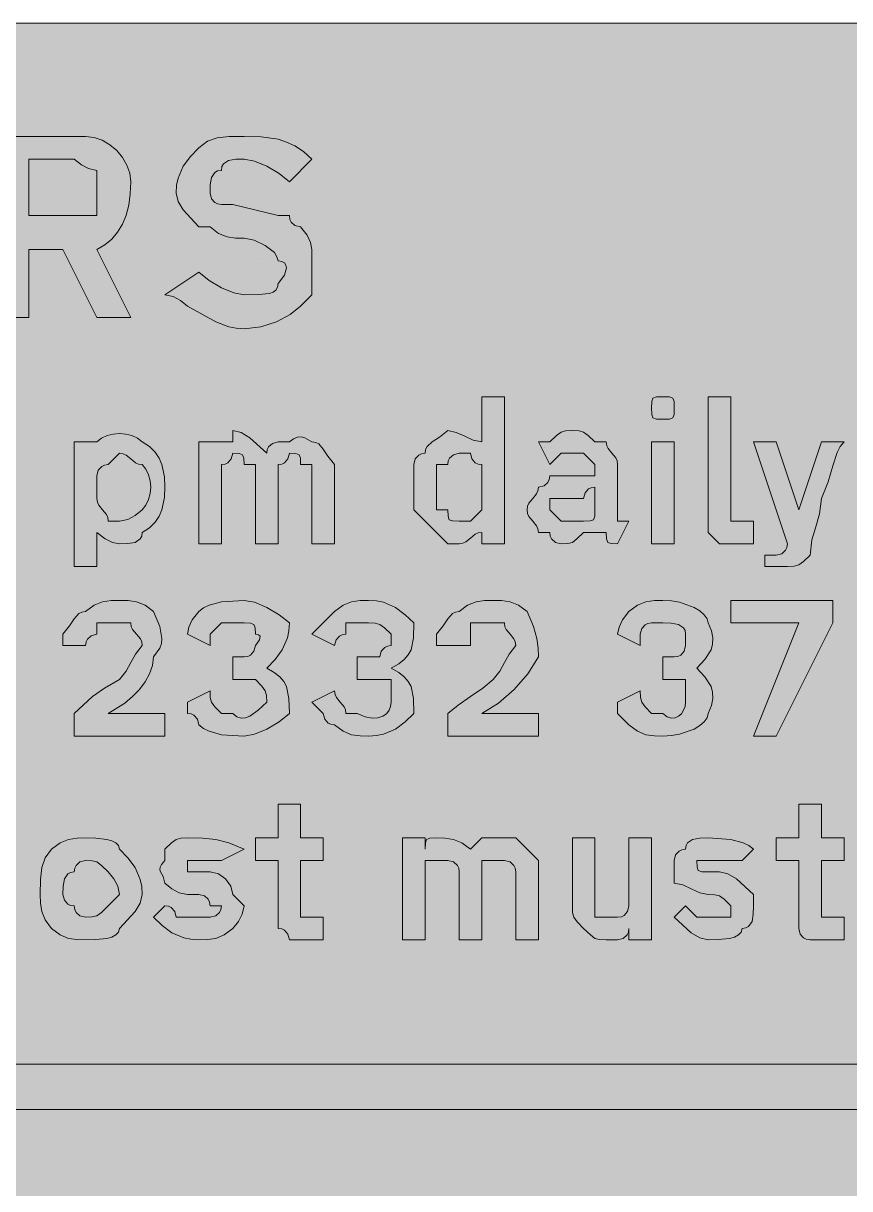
# Model space of a CAD drawing. Header units: metres. Extents: x 10 to 558, y 11 to 258.
# Drawn here: x 366.8 to 454.4, y 134.9 to 258.5 of the extents above; entities that cross this region are included whole.
import ezdxf

# ---------------------------------------------------------------- set-up
doc = ezdxf.new("R2010")
doc.units = ezdxf.units.M
for name, color, linetype, true_color in [('FILL_FIREBRICK_C36B00', 7, 'Continuous', 0xc36b00), ('FILL_WHITE_FFFFFF', 7, 'Continuous', 0xffffff), ('STROKE_WHITE_FFFFFF', 7, 'Continuous', 0xffffff)]:
    doc.layers.add(name, color=color, linetype=linetype, true_color=true_color)

msp = doc.modelspace()

# ---------------------------------------------------------------- hatches: boundary and pattern name
at = {"layer": 'FILL_FIREBRICK_C36B00', "true_color": 0xc36b00}
h = msp.add_hatch(color=7, dxfattribs=at)
h.dxf.hatch_style = 1
h.paths.add_polyline_path([(552.54, 258.46), (553.8, 258.33), (554.83, 257.97), (555.75, 257.28), (557.14, 255.67), (557.56, 254.96), (557.85, 254.28), (558.11, 252.89), (558.15, 251.28), (558.15, 18.48), (558.15, 14.88), (557.75, 14.83), (557.44, 14.67), (556.95, 14.13), (556.46, 13.36), (555.75, 12.48), (554.83, 11.79), (553.8, 11.43), (552.54, 11.3), (550.95, 11.28), (16.95, 11.28), (13.35, 11.28), (12.6, 11.88), (11.83, 12.29), (10.95, 12.48), (10.26, 14.09), (9.9, 15.48), (9.77, 16.87), (9.75, 18.48), (9.75, 251.28), (9.75, 254.88), (10.35, 255.63), (10.76, 256.4), (10.95, 257.28), (11.83, 257.47), (12.6, 257.88), (13.35, 258.48), (16.95, 258.48), (550.95, 258.48), (552.54, 258.46)])
at = {"layer": 'FILL_WHITE_FFFFFF', "true_color": 0xffffff}
h = msp.add_hatch(color=7, dxfattribs=at)
h.dxf.hatch_style = 1
h.paths.add_polyline_path([(373.35, 246.48), (374.25, 246.37), (375.11, 246.07), (375.92, 245.59), (376.65, 244.98), (377.26, 244.25), (377.74, 243.44), (378.04, 242.58), (378.15, 241.68), (378.09, 240.39), (377.92, 239.2), (377.64, 238.14), (377.25, 237.18), (376.74, 236.34), (376.12, 235.6), (375.39, 234.99), (374.55, 234.48), (378.15, 227.28), (374.55, 227.28), (370.95, 234.48), (367.35, 234.48), (367.35, 227.28), (363.75, 227.28), (363.75, 246.48), (373.35, 246.48)])
h.paths.add_polyline_path([(374.55, 238.08), (374.55, 240.48), (374.55, 242.88), (373.67, 243.07), (372.9, 243.48), (372.15, 244.08), (367.35, 244.08), (367.35, 238.08), (372.15, 238.08), (374.55, 238.08)], flags=16)
h = msp.add_hatch(color=7, dxfattribs=at)
h.dxf.hatch_style = 1
h.paths.add_polyline_path([(393.75, 238.08), (394.95, 238.08), (395, 237.68), (395.14, 237.39), (395.55, 237.03), (396.15, 236.88), (396.84, 236), (397.2, 235.23), (397.35, 234.48), (397.35, 233.28), (397.35, 232.08), (397.35, 230.88), (397.35, 229.68), (396.15, 228.48), (395.04, 227.6), (393.6, 226.83), (391.93, 226.29), (390.15, 226.08), (389.3, 226.13), (388.54, 226.29), (387.15, 226.83), (384.15, 228.48), (383.4, 229.08), (382.63, 229.49), (381.75, 229.68), (385.35, 232.08), (386.44, 231.2), (387.75, 230.43), (389.06, 229.89), (390.15, 229.68), (391.72, 229.7), (392.85, 229.83), (393.24, 229.97), (393.53, 230.19), (393.69, 230.48), (393.75, 230.88), (394.42, 231.76), (394.65, 232.53), (394.59, 232.84), (394.42, 233.07), (394.14, 233.23), (393.75, 233.28), (393.64, 233.73), (393.36, 234.16), (392.4, 234.93), (391.22, 235.47), (390.15, 235.68), (389.25, 235.7), (388.35, 235.83), (387.45, 236.19), (386.55, 236.88), (385.35, 236.88), (383.7, 238.68), (383.16, 239.58), (382.95, 240.48), (383, 241.33), (383.16, 242.07), (383.7, 243.33), (384.47, 244.36), (385.35, 245.28), (386.27, 245.97), (387.3, 246.33), (388.56, 246.46), (390.15, 246.48), (391.95, 246.44), (393.75, 246.18), (394.65, 245.89), (395.55, 245.47), (396.45, 244.87), (397.35, 244.08), (394.95, 241.68), (393.86, 242.56), (392.55, 243.33), (391.24, 243.87), (390.15, 244.08), (389.27, 244.06), (388.5, 243.93), (387.96, 243.57), (387.8, 243.28), (387.75, 242.88), (387.35, 242.83), (387.06, 242.67), (386.7, 242.13), (386.57, 241.36), (386.55, 240.48), (386.7, 239.88), (387.06, 239.47), (387.35, 239.33), (387.75, 239.28), (388.95, 239.28), (393.75, 238.08)])
h = msp.add_hatch(color=7, dxfattribs=at)
h.dxf.hatch_style = 1
h.paths.add_polyline_path([(414.64, 204.29), (414.15, 203.88), (413.66, 203.47), (413.35, 203.33), (412.95, 203.28), (411.75, 203.28), (408.15, 206.88), (408.15, 211.68), (408.3, 212.28), (408.66, 212.69), (408.95, 212.83), (409.35, 212.88), (409.4, 213.28), (409.56, 213.59), (410.1, 214.08), (410.87, 214.57), (411.75, 215.28), (412.65, 215.09), (413.55, 214.68), (414.45, 214.27), (415.35, 214.08), (415.35, 218.88), (417.75, 218.88), (417.75, 203.28), (415.35, 203.28), (415.35, 204.48), (414.95, 204.43), (414.64, 204.29)])
h.paths.add_polyline_path([(415.35, 208.08), (415.35, 210.48), (415.35, 211.68), (414.95, 211.73), (414.66, 211.87), (414.3, 212.28), (414.15, 212.88), (412.95, 212.88), (412.35, 212.73), (411.94, 212.37), (411.8, 212.08), (411.75, 211.68), (410.55, 211.68), (410.55, 206.88), (411.75, 206.88), (411.77, 206.19), (411.9, 205.83), (412.26, 205.7), (412.95, 205.68), (414.15, 205.68), (415.35, 206.88), (415.35, 208.08)], flags=16)
h = msp.add_hatch(color=7, dxfattribs=at)
h.dxf.hatch_style = 1
h.paths.add_polyline_path([(435.73, 216.99), (435.6, 216.63), (435.24, 216.5), (434.55, 216.48), (433.86, 216.5), (433.5, 216.63), (433.37, 216.99), (433.35, 217.68), (433.37, 218.37), (433.5, 218.73), (433.86, 218.86), (434.55, 218.88), (435.24, 218.86), (435.6, 218.73), (435.73, 218.37), (435.75, 217.68), (435.73, 216.99)])
h = msp.add_hatch(color=7, dxfattribs=at)
h.dxf.hatch_style = 1
h.paths.add_polyline_path([(439.35, 218.88), (441.75, 218.88), (441.75, 206.88), (441.75, 205.68), (442.95, 205.68), (444.15, 205.68), (444.15, 203.28), (441.75, 203.28), (440.55, 203.28), (439.35, 204.48), (439.35, 205.68), (439.35, 218.88)])
h = msp.add_hatch(color=7, dxfattribs=at)
h.dxf.hatch_style = 1
h.paths.add_polyline_path([(388.95, 214.08), (388.95, 215.28), (389.85, 215.07), (390.75, 214.53), (392.55, 212.88), (392.6, 213.28), (392.74, 213.57), (393.15, 213.93), (393.75, 214.08), (394.95, 214.08), (395.4, 214.42), (395.83, 214.59), (396.24, 214.61), (396.6, 214.53), (397.35, 214.08), (397.75, 214.03), (398.06, 213.87), (398.55, 213.33), (399.04, 212.56), (399.75, 211.68), (399.75, 203.28), (397.35, 203.28), (397.35, 210.48), (397.35, 211.68), (396.15, 211.68), (396.13, 212.37), (396, 212.73), (395.64, 212.86), (394.95, 212.88), (394.8, 212.28), (394.44, 211.87), (394.15, 211.73), (393.75, 211.68), (393.75, 210.48), (393.75, 203.28), (391.35, 203.28), (391.35, 210.48), (391.35, 211.68), (390.15, 211.68), (390.13, 212.37), (390, 212.73), (389.64, 212.86), (388.95, 212.88), (388.8, 212.28), (388.44, 211.87), (388.15, 211.73), (387.75, 211.68), (387.75, 210.48), (387.75, 203.28), (385.35, 203.28), (385.35, 214.08), (387.75, 214.08), (388.95, 214.08)])
h = msp.add_hatch(color=7, dxfattribs=at)
h.dxf.hatch_style = 1
h.paths.add_polyline_path([(423.26, 214.77), (423.75, 215.13), (424.24, 215.26), (424.95, 215.28), (425.66, 215.26), (426.15, 215.13), (426.64, 214.77), (427.35, 214.08), (428.55, 214.08), (428.6, 213.68), (428.74, 213.37), (429.15, 212.88), (429.56, 212.39), (429.7, 212.08), (429.75, 211.68), (429.75, 209.28), (429.75, 206.88), (429.75, 205.68), (430.95, 205.68), (429.75, 203.28), (429.06, 203.3), (428.7, 203.43), (428.57, 203.79), (428.55, 204.48), (427.35, 204.48), (426.15, 204.48), (425.44, 203.79), (424.95, 203.43), (424.46, 203.3), (423.75, 203.28), (423.15, 203.43), (422.74, 203.79), (422.6, 204.08), (422.55, 204.48), (421.35, 204.48), (421.3, 204.88), (421.16, 205.19), (420.75, 205.68), (420.34, 206.17), (420.2, 206.48), (420.15, 206.88), (420.2, 207.28), (420.34, 207.59), (420.75, 208.08), (421.16, 208.57), (421.3, 208.88), (421.35, 209.28), (421.95, 209.43), (422.36, 209.79), (422.5, 210.08), (422.55, 210.48), (423.75, 210.48), (424.95, 210.48), (427.35, 210.48), (427.35, 211.68), (426.15, 212.88), (424.95, 212.88), (423.75, 212.88), (422.55, 211.68), (421.35, 214.08), (422.55, 214.08), (423.26, 214.77)])
h.paths.add_polyline_path([(426.84, 205.7), (427.2, 205.83), (427.33, 206.19), (427.35, 206.88), (427.35, 209.28), (426.95, 209.23), (426.66, 209.09), (426.3, 208.68), (426.15, 208.08), (424.95, 208.08), (423.75, 208.08), (422.55, 208.08), (422.55, 206.88), (423.75, 205.68), (426.15, 205.68), (426.84, 205.7)], flags=16)
h = msp.add_hatch(color=7, dxfattribs=at)
h.dxf.hatch_style = 1
h.paths.add_polyline_path([(375.64, 214.75), (376.28, 214.92), (376.95, 214.98), (377.62, 214.92), (378.26, 214.75), (378.85, 214.47), (379.35, 214.08), (380.14, 213.58), (380.74, 212.99), (381.16, 212.35), (381.45, 211.68), (381.71, 210.37), (381.75, 209.28), (381.71, 208.19), (381.45, 206.88), (381.16, 206.21), (380.74, 205.57), (380.14, 204.98), (379.35, 204.48), (379.3, 204.08), (379.14, 203.79), (378.6, 203.43), (377.83, 203.3), (376.95, 203.28), (376.2, 203.43), (375.43, 203.79), (374.55, 204.48), (374.55, 200.88), (372.15, 200.88), (372.15, 214.08), (374.55, 214.08), (375.05, 214.47), (375.64, 214.75)])
h.paths.add_polyline_path([(375.06, 211.49), (374.7, 211.08), (374.55, 210.48), (374.55, 208.08), (374.6, 207.68), (374.74, 207.37), (375.15, 206.88), (375.56, 206.39), (375.7, 206.08), (375.75, 205.68), (376.95, 205.68), (377.83, 205.87), (378.6, 206.28), (379.35, 206.88), (379.74, 207.38), (380.03, 207.97), (380.19, 208.61), (380.25, 209.28), (380.19, 209.95), (380.03, 210.59), (379.74, 211.18), (379.35, 211.68), (378.95, 211.73), (378.64, 211.87), (378.15, 212.28), (377.66, 212.69), (377.35, 212.83), (376.95, 212.88), (375.75, 211.68), (375.35, 211.63), (375.06, 211.49)], flags=16)
h = msp.add_hatch(color=7, dxfattribs=at)
h.dxf.hatch_style = 1
h.paths.add_polyline_path([(433.35, 203.28), (433.35, 214.08), (435.75, 214.08), (435.75, 203.28), (433.35, 203.28)])
h = msp.add_hatch(color=7, dxfattribs=at)
h.dxf.hatch_style = 1
h.paths.add_polyline_path([(444.15, 214.08), (446.55, 214.08), (448.95, 206.88), (451.35, 214.08), (453.75, 214.08), (453.35, 213.58), (453.04, 212.97), (452.55, 211.53), (452.06, 209.86), (451.35, 208.08), (451.16, 206.47), (450.75, 205.08), (450.34, 203.69), (450.15, 202.08), (449.44, 201.39), (448.95, 201.03), (448.46, 200.9), (447.75, 200.88), (446.55, 200.88), (445.35, 200.88), (445.35, 202.08), (446.55, 202.08), (447.15, 202.23), (447.56, 202.59), (447.7, 202.88), (447.75, 203.28), (444.15, 214.08)])
h = msp.add_hatch(color=7, dxfattribs=at)
h.dxf.hatch_style = 1
h.paths.add_polyline_path([(370.95, 192.48), (370.95, 193.68), (371.66, 194.56), (372.15, 195.33), (372.64, 195.87), (372.95, 196.03), (373.35, 196.08), (374.25, 196.77), (375.15, 197.13), (376.05, 197.26), (376.95, 197.28), (377.85, 197.26), (378.75, 197.13), (379.65, 196.77), (380.55, 196.08), (381.23, 194.49), (381.45, 193.23), (381.39, 192.69), (381.23, 192.2), (380.55, 191.28), (380.44, 190.38), (380.14, 189.5), (379.66, 188.64), (379.05, 187.83), (378.32, 187.07), (377.51, 186.39), (375.75, 185.28), (381.75, 185.28), (381.75, 182.88), (372.15, 182.88), (372.15, 185.28), (374.1, 187.08), (375.36, 187.98), (376.95, 188.88), (377.66, 189.78), (378.15, 190.68), (378.64, 191.58), (379.35, 192.48), (379.3, 192.88), (379.16, 193.19), (378.75, 193.68), (378.34, 194.17), (378.2, 194.48), (378.15, 194.88), (376.95, 194.88), (374.55, 194.88), (374.55, 193.68), (373.95, 193.53), (373.54, 193.17), (373.4, 192.88), (373.35, 192.48), (370.95, 192.48)])
h = msp.add_hatch(color=7, dxfattribs=at)
h.dxf.hatch_style = 1
h.paths.add_polyline_path([(392.53, 187.19), (392.4, 187.68), (392.04, 188.17), (391.35, 188.88), (390.15, 188.88), (388.95, 188.88), (388.95, 191.28), (390.15, 191.28), (390.55, 191.33), (390.84, 191.47), (391.2, 191.88), (391.35, 192.48), (391.8, 193.08), (391.86, 193.49), (391.69, 193.63), (391.35, 193.68), (391.33, 194.37), (391.2, 194.73), (390.84, 194.86), (390.15, 194.88), (387.75, 194.88), (386.55, 193.68), (386.55, 192.48), (384.15, 193.68), (384.3, 194.43), (384.66, 195.2), (385.35, 196.08), (385.85, 196.48), (386.44, 196.77), (387.75, 197.13), (390.15, 197.28), (391.24, 197.07), (392.55, 196.53), (393.86, 195.76), (394.95, 194.88), (394.9, 194.03), (394.74, 193.29), (394.2, 192.03), (393.43, 191), (392.55, 190.08), (393.34, 189.63), (393.94, 189.16), (394.36, 188.67), (394.65, 188.13), (394.91, 186.87), (394.95, 185.28), (393.86, 184.4), (392.55, 183.63), (391.24, 183.09), (390.15, 182.88), (387.75, 183.03), (386.44, 183.39), (385.85, 183.68), (385.35, 184.08), (385.2, 184.68), (384.84, 185.09), (384.55, 185.23), (384.15, 185.28), (384.15, 186.48), (386.55, 187.68), (386.57, 186.97), (386.7, 186.48), (387.06, 185.99), (387.75, 185.28), (388.95, 185.28), (389.4, 184.94), (389.85, 184.79), (390.3, 184.82), (390.75, 184.98), (391.65, 185.62), (392.55, 186.48), (392.53, 187.19)])
h = msp.add_hatch(color=7, dxfattribs=at)
h.dxf.hatch_style = 1
h.paths.add_polyline_path([(405.75, 188.88), (404.55, 188.88), (402.15, 188.88), (402.15, 191.28), (403.35, 191.28), (404.55, 191.28), (404.7, 191.88), (405.06, 192.29), (405.35, 192.43), (405.75, 192.48), (405.75, 193.68), (405.04, 194.37), (404.55, 194.73), (404.06, 194.86), (403.35, 194.88), (400.95, 194.88), (400.95, 193.68), (400.55, 193.63), (400.26, 193.49), (399.9, 193.08), (399.75, 192.48), (397.35, 193.68), (399.75, 196.08), (400.65, 196.77), (401.55, 197.13), (402.45, 197.26), (403.35, 197.28), (404.2, 197.23), (404.94, 197.07), (406.2, 196.53), (407.23, 195.76), (408.15, 194.88), (408.11, 193.29), (407.85, 192.03), (407.56, 191.49), (407.14, 191), (406.54, 190.53), (405.75, 190.08), (406.54, 189.63), (407.14, 189.16), (407.56, 188.67), (407.85, 188.13), (408.11, 186.87), (408.15, 185.28), (407.23, 184.4), (406.2, 183.63), (404.94, 183.09), (404.2, 182.93), (403.35, 182.88), (402.45, 182.9), (401.55, 183.03), (400.65, 183.39), (399.75, 184.08), (399.35, 184.13), (399.06, 184.27), (398.7, 184.68), (398.55, 185.28), (397.35, 186.48), (399.75, 187.68), (399.8, 187.28), (399.94, 186.97), (400.35, 186.48), (400.76, 185.99), (400.9, 185.68), (400.95, 185.28), (402.15, 185.28), (402.99, 184.94), (403.72, 184.79), (404.34, 184.82), (404.85, 184.98), (405.24, 185.26), (405.53, 185.62), (405.69, 186.03), (405.75, 186.48), (405.75, 188.88)])
h = msp.add_hatch(color=7, dxfattribs=at)
h.dxf.hatch_style = 1
h.paths.add_polyline_path([(410.55, 192.48), (410.55, 193.68), (411.26, 194.56), (411.75, 195.33), (412.24, 195.87), (412.55, 196.03), (412.95, 196.08), (413.85, 196.77), (414.75, 197.13), (415.65, 197.26), (416.55, 197.28), (417.45, 197.26), (418.35, 197.13), (419.25, 196.77), (420.15, 196.08), (420.84, 194.49), (421.2, 193.23), (421.33, 192.2), (421.35, 191.28), (420.24, 189.5), (418.8, 187.83), (417.13, 186.39), (415.35, 185.28), (421.35, 185.28), (421.35, 182.88), (411.75, 182.88), (411.75, 185.28), (412.84, 186.18), (414.15, 187.08), (415.46, 187.98), (416.55, 188.88), (417.26, 189.78), (417.75, 190.68), (418.24, 191.58), (418.95, 192.48), (418.9, 192.88), (418.76, 193.19), (418.35, 193.68), (417.94, 194.17), (417.8, 194.48), (417.75, 194.88), (416.55, 194.88), (414.15, 194.88), (414.15, 193.68), (414.15, 192.48), (410.55, 192.48)])
h = msp.add_hatch(color=7, dxfattribs=at)
h.dxf.hatch_style = 1
h.paths.add_polyline_path([(436.95, 188.88), (435.75, 188.88), (434.55, 188.88), (434.55, 191.28), (435.75, 191.28), (436.15, 191.33), (436.44, 191.47), (436.8, 191.88), (436.95, 192.48), (436.95, 193.68), (436.9, 194.08), (436.74, 194.37), (436.2, 194.73), (435.43, 194.86), (434.55, 194.88), (433.35, 194.88), (432.95, 194.83), (432.66, 194.69), (432.3, 194.28), (432.15, 193.68), (432.15, 192.48), (429.75, 193.68), (429.9, 194.43), (430.26, 195.2), (430.95, 196.08), (431.85, 196.77), (432.75, 197.13), (433.65, 197.26), (434.55, 197.28), (435.45, 197.23), (436.31, 197.07), (437.85, 196.53), (438.46, 196.17), (438.94, 195.76), (439.24, 195.33), (439.35, 194.88), (439.69, 194.03), (439.84, 193.29), (439.81, 192.62), (439.65, 192.03), (439.01, 191), (438.15, 190.08), (439.01, 189.16), (439.65, 188.13), (439.81, 187.54), (439.84, 186.87), (439.69, 186.13), (439.35, 185.28), (439.24, 184.83), (438.94, 184.4), (438.46, 183.99), (437.85, 183.63), (436.31, 183.09), (435.45, 182.93), (434.55, 182.88), (433.65, 182.9), (432.75, 183.03), (431.85, 183.39), (430.95, 184.08), (429.75, 185.28), (429.75, 186.48), (432.15, 187.68), (432.17, 186.97), (432.3, 186.48), (432.66, 185.99), (433.35, 185.28), (434.55, 185.28), (435, 184.94), (435.43, 184.79), (435.84, 184.82), (436.2, 184.98), (436.51, 185.26), (436.74, 185.62), (436.9, 186.03), (436.95, 186.48), (436.95, 188.88)])
h = msp.add_hatch(color=7, dxfattribs=at)
h.dxf.hatch_style = 1
h.paths.add_polyline_path([(448.95, 194.88), (441.75, 194.88), (441.75, 197.28), (452.55, 197.28), (452.55, 194.88), (446.55, 182.88), (444.15, 182.88), (448.95, 194.88)])
h = msp.add_hatch(color=7, dxfattribs=at)
h.dxf.hatch_style = 1
h.paths.add_polyline_path([(397.35, 163.68), (398.55, 163.68), (398.55, 161.28), (394.95, 161.28), (394.8, 161.88), (394.44, 162.29), (394.15, 162.43), (393.75, 162.48), (393.75, 163.68), (393.75, 169.68), (391.35, 169.68), (391.35, 172.08), (393.75, 172.08), (393.75, 175.68), (396.15, 175.68), (396.15, 172.08), (398.55, 172.08), (398.55, 169.68), (396.15, 169.68), (396.15, 163.68), (397.35, 163.68)])
h = msp.add_hatch(color=7, dxfattribs=at)
h.dxf.hatch_style = 1
h.paths.add_polyline_path([(452.55, 163.68), (453.75, 163.68), (453.75, 161.28), (450.15, 161.28), (449.75, 161.33), (449.46, 161.47), (449.1, 161.88), (448.95, 162.48), (448.95, 163.68), (448.95, 169.68), (446.55, 169.68), (446.55, 172.08), (448.95, 172.08), (448.95, 175.68), (451.35, 175.68), (451.35, 172.08), (453.75, 172.08), (453.75, 169.68), (451.35, 169.68), (451.35, 163.68), (452.55, 163.68)])
h = msp.add_hatch(color=7, dxfattribs=at)
h.dxf.hatch_style = 1
h.paths.add_polyline_path([(368.7, 168.93), (369.06, 169.96), (369.75, 170.88), (370.65, 171.57), (371.55, 171.93), (372.45, 172.06), (373.35, 172.08), (374.42, 172.06), (375.6, 171.93), (376.13, 171.79), (376.56, 171.57), (376.84, 171.28), (376.95, 170.88), (377.83, 169.96), (378.6, 168.93), (379.14, 167.67), (379.3, 166.93), (379.35, 166.08), (379.14, 165.18), (378.6, 164.28), (376.95, 162.48), (376.84, 162.08), (376.56, 161.79), (376.13, 161.57), (375.6, 161.43), (374.42, 161.3), (373.35, 161.28), (372.45, 161.3), (371.55, 161.43), (370.65, 161.79), (369.75, 162.48), (369.06, 163.38), (368.7, 164.28), (368.57, 165.18), (368.55, 166.08), (368.57, 167.67), (368.7, 168.93)])
h.paths.add_polyline_path([(372.34, 169.17), (372.2, 168.88), (372.15, 168.48), (371.75, 168.43), (371.46, 168.27), (371.1, 167.73), (370.97, 166.96), (370.95, 166.08), (371.1, 165.48), (371.46, 165.07), (371.75, 164.93), (372.15, 164.88), (372.2, 164.48), (372.34, 164.19), (372.75, 163.83), (373.35, 163.68), (374.06, 163.7), (374.55, 163.83), (375.04, 164.19), (375.75, 164.88), (376.95, 166.08), (376.76, 166.96), (376.35, 167.73), (375.75, 168.48), (375.04, 169.17), (374.55, 169.53), (374.06, 169.66), (373.35, 169.68), (372.75, 169.53), (372.34, 169.17)], flags=16)
h = msp.add_hatch(color=7, dxfattribs=at)
h.dxf.hatch_style = 1
h.paths.add_polyline_path([(385.35, 168.48), (386.55, 168.48), (387.43, 168.27), (388.2, 167.73), (388.74, 166.96), (388.95, 166.08), (390.15, 164.88), (389.96, 164), (389.55, 163.23), (388.95, 162.48), (388.05, 161.79), (387.15, 161.43), (386.25, 161.3), (385.35, 161.28), (384.5, 161.33), (383.76, 161.49), (382.5, 162.03), (381.47, 162.8), (380.55, 163.68), (381.75, 164.88), (382.15, 164.83), (382.44, 164.69), (382.8, 164.28), (382.95, 163.68), (385.35, 163.68), (386.55, 163.68), (387.15, 163.83), (387.56, 164.19), (387.7, 164.48), (387.75, 164.88), (386.55, 164.88), (386.5, 165.28), (386.36, 165.57), (385.95, 165.93), (385.35, 166.08), (384.15, 166.08), (383.27, 166.27), (382.5, 166.68), (381.75, 167.28), (381.58, 167.99), (381.3, 168.48), (381.22, 168.71), (381.24, 168.97), (381.41, 169.28), (381.75, 169.68), (381.75, 170.88), (382.46, 171.57), (382.95, 171.93), (383.44, 172.06), (384.15, 172.08), (385.76, 172.06), (387.15, 171.93), (388.54, 171.57), (390.15, 170.88), (387.75, 169.68), (385.35, 169.68), (384.15, 169.68), (384.15, 168.48), (385.35, 168.48)])
h = msp.add_hatch(color=7, dxfattribs=at)
h.dxf.hatch_style = 1
h.paths.add_polyline_path([(409.35, 170.88), (409.37, 171.57), (409.5, 171.93), (409.86, 172.06), (410.55, 172.08), (411.45, 172.06), (412.35, 171.93), (413.25, 171.57), (414.15, 170.88), (415.35, 172.08), (416.55, 172.08), (418.95, 172.08), (421.35, 169.68), (421.35, 168.48), (421.35, 161.28), (418.95, 161.28), (418.95, 168.48), (418.9, 168.88), (418.76, 169.17), (418.35, 169.53), (417.75, 169.68), (416.55, 169.68), (415.35, 169.68), (415.35, 168.48), (415.35, 161.28), (412.95, 161.28), (412.95, 168.48), (412.9, 168.88), (412.76, 169.17), (412.35, 169.53), (411.75, 169.68), (410.55, 169.68), (409.35, 169.68), (409.35, 168.48), (409.35, 161.28), (406.95, 161.28), (406.95, 172.08), (409.35, 172.08), (409.35, 170.88)])
h = msp.add_hatch(color=7, dxfattribs=at)
h.dxf.hatch_style = 1
h.paths.add_polyline_path([(427.84, 161.3), (427.35, 161.43), (426.86, 161.79), (426.15, 162.48), (425.46, 163.19), (425.1, 163.68), (424.97, 164.17), (424.95, 164.88), (424.95, 172.08), (427.35, 172.08), (427.35, 164.88), (427.35, 163.68), (428.55, 163.68), (429.75, 163.68), (430.15, 163.73), (430.44, 163.87), (430.8, 164.28), (430.95, 164.88), (430.95, 172.08), (433.35, 172.08), (433.35, 161.28), (430.95, 161.28), (430.95, 162.48), (430.9, 162.08), (430.76, 161.79), (430.35, 161.43), (429.75, 161.28), (428.55, 161.28), (427.84, 161.3)])
h = msp.add_hatch(color=7, dxfattribs=at)
h.dxf.hatch_style = 1
h.paths.add_polyline_path([(440.55, 168.48), (441.45, 168.27), (442.35, 167.73), (444.15, 166.08), (444.15, 164.88), (444.13, 164), (444, 163.23), (443.64, 162.69), (443.35, 162.53), (442.95, 162.48), (442.84, 162.08), (442.56, 161.79), (442.13, 161.57), (441.6, 161.43), (440.42, 161.3), (439.35, 161.28), (438.45, 161.49), (437.55, 162.03), (435.75, 163.68), (436.95, 164.88), (438.15, 163.68), (439.35, 163.68), (440.55, 163.68), (441.75, 163.68), (441.75, 164.88), (441.04, 165.57), (440.55, 165.93), (440.06, 166.06), (439.35, 166.08), (438.45, 166.27), (437.55, 166.68), (436.65, 167.09), (435.75, 167.28), (435.75, 169.68), (435.9, 170.28), (436.26, 170.69), (436.55, 170.83), (436.95, 170.88), (437, 171.28), (437.16, 171.57), (437.7, 171.93), (438.47, 172.06), (439.35, 172.08), (441.75, 171.93), (443.06, 171.57), (443.65, 171.28), (444.15, 170.88), (442.95, 169.68), (440.55, 169.68), (439.35, 169.68), (438.15, 169.68), (438.17, 168.99), (438.3, 168.63), (438.66, 168.5), (439.35, 168.48), (440.55, 168.48)])
h = msp.add_hatch(color=7, dxfattribs=at)
h.dxf.hatch_style = 1
h.paths.add_polyline_path([(490.95, 152.88), (498.15, 152.88), (505.35, 145.68), (498.15, 138.48), (490.95, 138.48), (495.75, 143.28), (62.55, 143.28), (62.55, 148.08), (495.75, 148.08), (490.95, 152.88)])

# ---------------------------------------------------------------- linework, layer by layer
at = {"layer": 'FILL_FIREBRICK_C36B00', "lineweight": 0, "true_color": 0xc36b00}
msp.add_lwpolyline([(16.95, 258.48), (550.95, 258.48), (552.54, 258.46), (553.8, 258.33), (554.83, 257.97), (555.75, 257.28), (557.14, 255.67), (557.56, 254.96), (557.85, 254.28), (558.11, 252.89), (558.15, 251.28), (558.15, 18.48), (558.15, 14.88), (557.75, 14.83), (557.44, 14.67), (556.95, 14.13), (556.46, 13.36), (555.75, 12.48), (554.83, 11.79), (553.8, 11.43), (552.54, 11.3), (550.95, 11.28), (16.95, 11.28)], dxfattribs=at)
at = {"layer": 'FILL_WHITE_FFFFFF', "lineweight": 0, "true_color": 0xffffff}
for points in [[(373.35, 246.48), (374.25, 246.37), (375.11, 246.07), (375.92, 245.59), (376.65, 244.98), (377.26, 244.25), (377.74, 243.44), (378.04, 242.58), (378.15, 241.68), (378.09, 240.39), (377.92, 239.2), (377.64, 238.14), (377.25, 237.18), (376.74, 236.34), (376.12, 235.6), (375.39, 234.99), (374.55, 234.48), (378.15, 227.28), (374.55, 227.28), (370.95, 234.48), (367.35, 234.48), (367.35, 227.28), (363.75, 227.28), (363.75, 246.48)], [(393.75, 238.08), (394.95, 238.08), (395, 237.68), (395.14, 237.39), (395.55, 237.03), (396.15, 236.88), (396.84, 236), (397.2, 235.23), (397.35, 234.48), (397.35, 233.28), (397.35, 232.08), (397.35, 230.88), (397.35, 229.68), (396.15, 228.48), (395.04, 227.6), (393.6, 226.83), (391.93, 226.29), (390.15, 226.08), (389.3, 226.13), (388.54, 226.29), (387.15, 226.83), (384.15, 228.48), (383.4, 229.08), (382.63, 229.49), (381.75, 229.68), (385.35, 232.08), (386.44, 231.2), (387.75, 230.43), (389.06, 229.89), (390.15, 229.68), (391.72, 229.7), (392.85, 229.83), (393.24, 229.97), (393.53, 230.19), (393.69, 230.48), (393.75, 230.88), (394.42, 231.76), (394.65, 232.53), (394.59, 232.84), (394.42, 233.07), (394.14, 233.23), (393.75, 233.28), (393.64, 233.73), (393.36, 234.16), (392.4, 234.93), (391.22, 235.47), (390.15, 235.68), (389.25, 235.7), (388.35, 235.83), (387.45, 236.19), (386.55, 236.88), (385.35, 236.88), (383.7, 238.68), (383.16, 239.58), (382.95, 240.48), (383, 241.33), (383.16, 242.07), (383.7, 243.33), (384.47, 244.36), (385.35, 245.28), (386.27, 245.97), (387.3, 246.33), (388.56, 246.46), (390.15, 246.48), (391.95, 246.44), (393.75, 246.18), (394.65, 245.89), (395.55, 245.47), (396.45, 244.87), (397.35, 244.08), (394.95, 241.68), (393.86, 242.56), (392.55, 243.33), (391.24, 243.87), (390.15, 244.08), (389.27, 244.06), (388.5, 243.93), (387.96, 243.57), (387.8, 243.28), (387.75, 242.88), (387.35, 242.83), (387.06, 242.67), (386.7, 242.13), (386.57, 241.36), (386.55, 240.48), (386.7, 239.88), (387.06, 239.47), (387.35, 239.33), (387.75, 239.28), (388.95, 239.28)], [(374.55, 238.08), (374.55, 240.48), (374.55, 242.88), (373.67, 243.07), (372.9, 243.48), (372.15, 244.08), (367.35, 244.08), (367.35, 238.08), (372.15, 238.08)], [(414.64, 204.29), (414.15, 203.88), (413.66, 203.47), (413.35, 203.33), (412.95, 203.28), (411.75, 203.28), (408.15, 206.88), (408.15, 211.68), (408.3, 212.28), (408.66, 212.69), (408.95, 212.83), (409.35, 212.88), (409.4, 213.28), (409.56, 213.59), (410.1, 214.08), (410.87, 214.57), (411.75, 215.28), (412.65, 215.09), (413.55, 214.68), (414.45, 214.27), (415.35, 214.08), (415.35, 218.88), (417.75, 218.88), (417.75, 203.28), (415.35, 203.28), (415.35, 204.48), (414.95, 204.43)], [(435.73, 216.99), (435.6, 216.63), (435.24, 216.5), (434.55, 216.48), (433.86, 216.5), (433.5, 216.63), (433.37, 216.99), (433.35, 217.68), (433.37, 218.37), (433.5, 218.73), (433.86, 218.86), (434.55, 218.88), (435.24, 218.86), (435.6, 218.73), (435.73, 218.37), (435.75, 217.68)], [(439.35, 218.88), (441.75, 218.88), (441.75, 206.88), (441.75, 205.68), (442.95, 205.68), (444.15, 205.68), (444.15, 203.28), (441.75, 203.28), (440.55, 203.28), (439.35, 204.48), (439.35, 205.68)], [(388.95, 214.08), (388.95, 215.28), (389.85, 215.07), (390.75, 214.53), (392.55, 212.88), (392.6, 213.28), (392.74, 213.57), (393.15, 213.93), (393.75, 214.08), (394.95, 214.08), (395.4, 214.42), (395.83, 214.59), (396.24, 214.61), (396.6, 214.53), (397.35, 214.08), (397.75, 214.03), (398.06, 213.87), (398.55, 213.33), (399.04, 212.56), (399.75, 211.68), (399.75, 203.28), (397.35, 203.28), (397.35, 210.48), (397.35, 211.68), (396.15, 211.68), (396.13, 212.37), (396, 212.73), (395.64, 212.86), (394.95, 212.88), (394.8, 212.28), (394.44, 211.87), (394.15, 211.73), (393.75, 211.68), (393.75, 210.48), (393.75, 203.28), (391.35, 203.28), (391.35, 210.48), (391.35, 211.68), (390.15, 211.68), (390.13, 212.37), (390, 212.73), (389.64, 212.86), (388.95, 212.88), (388.8, 212.28), (388.44, 211.87), (388.15, 211.73), (387.75, 211.68), (387.75, 210.48), (387.75, 203.28), (385.35, 203.28), (385.35, 214.08), (387.75, 214.08)], [(423.26, 214.77), (423.75, 215.13), (424.24, 215.26), (424.95, 215.28), (425.66, 215.26), (426.15, 215.13), (426.64, 214.77), (427.35, 214.08), (428.55, 214.08), (428.6, 213.68), (428.74, 213.37), (429.15, 212.88), (429.56, 212.39), (429.7, 212.08), (429.75, 211.68), (429.75, 209.28), (429.75, 206.88), (429.75, 205.68), (430.95, 205.68), (429.75, 203.28), (429.06, 203.3), (428.7, 203.43), (428.57, 203.79), (428.55, 204.48), (427.35, 204.48), (426.15, 204.48), (425.44, 203.79), (424.95, 203.43), (424.46, 203.3), (423.75, 203.28), (423.15, 203.43), (422.74, 203.79), (422.6, 204.08), (422.55, 204.48), (421.35, 204.48), (421.3, 204.88), (421.16, 205.19), (420.75, 205.68), (420.34, 206.17), (420.2, 206.48), (420.15, 206.88), (420.2, 207.28), (420.34, 207.59), (420.75, 208.08), (421.16, 208.57), (421.3, 208.88), (421.35, 209.28), (421.95, 209.43), (422.36, 209.79), (422.5, 210.08), (422.55, 210.48), (423.75, 210.48), (424.95, 210.48), (427.35, 210.48), (427.35, 211.68), (426.15, 212.88), (424.95, 212.88), (423.75, 212.88), (422.55, 211.68), (421.35, 214.08), (422.55, 214.08)], [(375.64, 214.75), (376.28, 214.92), (376.95, 214.98), (377.62, 214.92), (378.26, 214.75), (378.85, 214.47), (379.35, 214.08), (380.14, 213.58), (380.74, 212.99), (381.16, 212.35), (381.45, 211.68), (381.71, 210.37), (381.75, 209.28), (381.71, 208.19), (381.45, 206.88), (381.16, 206.21), (380.74, 205.57), (380.14, 204.98), (379.35, 204.48), (379.3, 204.08), (379.14, 203.79), (378.6, 203.43), (377.83, 203.3), (376.95, 203.28), (376.2, 203.43), (375.43, 203.79), (374.55, 204.48), (374.55, 200.88), (372.15, 200.88), (372.15, 214.08), (374.55, 214.08), (375.05, 214.47)], [(433.35, 203.28), (433.35, 214.08), (435.75, 214.08), (435.75, 203.28)], [(444.15, 214.08), (446.55, 214.08), (448.95, 206.88), (451.35, 214.08), (453.75, 214.08), (453.35, 213.58), (453.04, 212.97), (452.55, 211.53), (452.06, 209.86), (451.35, 208.08), (451.16, 206.47), (450.75, 205.08), (450.34, 203.69), (450.15, 202.08), (449.44, 201.39), (448.95, 201.03), (448.46, 200.9), (447.75, 200.88), (446.55, 200.88), (445.35, 200.88), (445.35, 202.08), (446.55, 202.08), (447.15, 202.23), (447.56, 202.59), (447.7, 202.88), (447.75, 203.28)], [(375.06, 211.49), (374.7, 211.08), (374.55, 210.48), (374.55, 208.08), (374.6, 207.68), (374.74, 207.37), (375.15, 206.88), (375.56, 206.39), (375.7, 206.08), (375.75, 205.68), (376.95, 205.68), (377.83, 205.87), (378.6, 206.28), (379.35, 206.88), (379.74, 207.38), (380.03, 207.97), (380.19, 208.61), (380.25, 209.28), (380.19, 209.95), (380.03, 210.59), (379.74, 211.18), (379.35, 211.68), (378.95, 211.73), (378.64, 211.87), (378.15, 212.28), (377.66, 212.69), (377.35, 212.83), (376.95, 212.88), (375.75, 211.68), (375.35, 211.63)], [(415.35, 208.08), (415.35, 210.48), (415.35, 211.68), (414.95, 211.73), (414.66, 211.87), (414.3, 212.28), (414.15, 212.88), (412.95, 212.88), (412.35, 212.73), (411.94, 212.37), (411.8, 212.08), (411.75, 211.68), (410.55, 211.68), (410.55, 206.88), (411.75, 206.88), (411.77, 206.19), (411.9, 205.83), (412.26, 205.7), (412.95, 205.68), (414.15, 205.68), (415.35, 206.88)], [(426.84, 205.7), (427.2, 205.83), (427.33, 206.19), (427.35, 206.88), (427.35, 209.28), (426.95, 209.23), (426.66, 209.09), (426.3, 208.68), (426.15, 208.08), (424.95, 208.08), (423.75, 208.08), (422.55, 208.08), (422.55, 206.88), (423.75, 205.68), (426.15, 205.68)], [(370.95, 192.48), (370.95, 193.68), (371.66, 194.56), (372.15, 195.33), (372.64, 195.87), (372.95, 196.03), (373.35, 196.08), (374.25, 196.77), (375.15, 197.13), (376.05, 197.26), (376.95, 197.28), (377.85, 197.26), (378.75, 197.13), (379.65, 196.77), (380.55, 196.08), (381.23, 194.49), (381.45, 193.23), (381.39, 192.69), (381.23, 192.2), (380.55, 191.28), (380.44, 190.38), (380.14, 189.5), (379.66, 188.64), (379.05, 187.83), (378.32, 187.07), (377.51, 186.39), (375.75, 185.28), (381.75, 185.28), (381.75, 182.88), (372.15, 182.88), (372.15, 185.28), (374.1, 187.08), (375.36, 187.98), (376.95, 188.88), (377.66, 189.78), (378.15, 190.68), (378.64, 191.58), (379.35, 192.48), (379.3, 192.88), (379.16, 193.19), (378.75, 193.68), (378.34, 194.17), (378.2, 194.48), (378.15, 194.88), (376.95, 194.88), (374.55, 194.88), (374.55, 193.68), (373.95, 193.53), (373.54, 193.17), (373.4, 192.88), (373.35, 192.48)], [(392.53, 187.19), (392.4, 187.68), (392.04, 188.17), (391.35, 188.88), (390.15, 188.88), (388.95, 188.88), (388.95, 191.28), (390.15, 191.28), (390.55, 191.33), (390.84, 191.47), (391.2, 191.88), (391.35, 192.48), (391.8, 193.08), (391.86, 193.49), (391.69, 193.63), (391.35, 193.68), (391.33, 194.37), (391.2, 194.73), (390.84, 194.86), (390.15, 194.88), (387.75, 194.88), (386.55, 193.68), (386.55, 192.48), (384.15, 193.68), (384.3, 194.43), (384.66, 195.2), (385.35, 196.08), (385.85, 196.48), (386.44, 196.77), (387.75, 197.13), (390.15, 197.28), (391.24, 197.07), (392.55, 196.53), (393.86, 195.76), (394.95, 194.88), (394.9, 194.03), (394.74, 193.29), (394.2, 192.03), (393.43, 191), (392.55, 190.08), (393.34, 189.63), (393.94, 189.16), (394.36, 188.67), (394.65, 188.13), (394.91, 186.87), (394.95, 185.28), (393.86, 184.4), (392.55, 183.63), (391.24, 183.09), (390.15, 182.88), (387.75, 183.03), (386.44, 183.39), (385.85, 183.68), (385.35, 184.08), (385.2, 184.68), (384.84, 185.09), (384.55, 185.23), (384.15, 185.28), (384.15, 186.48), (386.55, 187.68), (386.57, 186.97), (386.7, 186.48), (387.06, 185.99), (387.75, 185.28), (388.95, 185.28), (389.4, 184.94), (389.85, 184.79), (390.3, 184.82), (390.75, 184.98), (391.65, 185.62), (392.55, 186.48)], [(405.75, 188.88), (404.55, 188.88), (402.15, 188.88), (402.15, 191.28), (403.35, 191.28), (404.55, 191.28), (404.7, 191.88), (405.06, 192.29), (405.35, 192.43), (405.75, 192.48), (405.75, 193.68), (405.04, 194.37), (404.55, 194.73), (404.06, 194.86), (403.35, 194.88), (400.95, 194.88), (400.95, 193.68), (400.55, 193.63), (400.26, 193.49), (399.9, 193.08), (399.75, 192.48), (397.35, 193.68), (399.75, 196.08), (400.65, 196.77), (401.55, 197.13), (402.45, 197.26), (403.35, 197.28), (404.2, 197.23), (404.94, 197.07), (406.2, 196.53), (407.23, 195.76), (408.15, 194.88), (408.11, 193.29), (407.85, 192.03), (407.56, 191.49), (407.14, 191), (406.54, 190.53), (405.75, 190.08), (406.54, 189.63), (407.14, 189.16), (407.56, 188.67), (407.85, 188.13), (408.11, 186.87), (408.15, 185.28), (407.23, 184.4), (406.2, 183.63), (404.94, 183.09), (404.2, 182.93), (403.35, 182.88), (402.45, 182.9), (401.55, 183.03), (400.65, 183.39), (399.75, 184.08), (399.35, 184.13), (399.06, 184.27), (398.7, 184.68), (398.55, 185.28), (397.35, 186.48), (399.75, 187.68), (399.8, 187.28), (399.94, 186.97), (400.35, 186.48), (400.76, 185.99), (400.9, 185.68), (400.95, 185.28), (402.15, 185.28), (402.99, 184.94), (403.72, 184.79), (404.34, 184.82), (404.85, 184.98), (405.24, 185.26), (405.53, 185.62), (405.69, 186.03), (405.75, 186.48)], [(410.55, 192.48), (410.55, 193.68), (411.26, 194.56), (411.75, 195.33), (412.24, 195.87), (412.55, 196.03), (412.95, 196.08), (413.85, 196.77), (414.75, 197.13), (415.65, 197.26), (416.55, 197.28), (417.45, 197.26), (418.35, 197.13), (419.25, 196.77), (420.15, 196.08), (420.84, 194.49), (421.2, 193.23), (421.33, 192.2), (421.35, 191.28), (420.24, 189.5), (418.8, 187.83), (417.13, 186.39), (415.35, 185.28), (421.35, 185.28), (421.35, 182.88), (411.75, 182.88), (411.75, 185.28), (412.84, 186.18), (414.15, 187.08), (415.46, 187.98), (416.55, 188.88), (417.26, 189.78), (417.75, 190.68), (418.24, 191.58), (418.95, 192.48), (418.9, 192.88), (418.76, 193.19), (418.35, 193.68), (417.94, 194.17), (417.8, 194.48), (417.75, 194.88), (416.55, 194.88), (414.15, 194.88), (414.15, 193.68), (414.15, 192.48)], [(436.95, 188.88), (435.75, 188.88), (434.55, 188.88), (434.55, 191.28), (435.75, 191.28), (436.15, 191.33), (436.44, 191.47), (436.8, 191.88), (436.95, 192.48), (436.95, 193.68), (436.9, 194.08), (436.74, 194.37), (436.2, 194.73), (435.43, 194.86), (434.55, 194.88), (433.35, 194.88), (432.95, 194.83), (432.66, 194.69), (432.3, 194.28), (432.15, 193.68), (432.15, 192.48), (429.75, 193.68), (429.9, 194.43), (430.26, 195.2), (430.95, 196.08), (431.85, 196.77), (432.75, 197.13), (433.65, 197.26), (434.55, 197.28), (435.45, 197.23), (436.31, 197.07), (437.85, 196.53), (438.46, 196.17), (438.94, 195.76), (439.24, 195.33), (439.35, 194.88), (439.69, 194.03), (439.84, 193.29), (439.81, 192.62), (439.65, 192.03), (439.01, 191), (438.15, 190.08), (439.01, 189.16), (439.65, 188.13), (439.81, 187.54), (439.84, 186.87), (439.69, 186.13), (439.35, 185.28), (439.24, 184.83), (438.94, 184.4), (438.46, 183.99), (437.85, 183.63), (436.31, 183.09), (435.45, 182.93), (434.55, 182.88), (433.65, 182.9), (432.75, 183.03), (431.85, 183.39), (430.95, 184.08), (429.75, 185.28), (429.75, 186.48), (432.15, 187.68), (432.17, 186.97), (432.3, 186.48), (432.66, 185.99), (433.35, 185.28), (434.55, 185.28), (435, 184.94), (435.43, 184.79), (435.84, 184.82), (436.2, 184.98), (436.51, 185.26), (436.74, 185.62), (436.9, 186.03), (436.95, 186.48)], [(448.95, 194.88), (441.75, 194.88), (441.75, 197.28), (452.55, 197.28), (452.55, 194.88), (446.55, 182.88), (444.15, 182.88)], [(397.35, 163.68), (398.55, 163.68), (398.55, 161.28), (394.95, 161.28), (394.8, 161.88), (394.44, 162.29), (394.15, 162.43), (393.75, 162.48), (393.75, 163.68), (393.75, 169.68), (391.35, 169.68), (391.35, 172.08), (393.75, 172.08), (393.75, 175.68), (396.15, 175.68), (396.15, 172.08), (398.55, 172.08), (398.55, 169.68), (396.15, 169.68), (396.15, 163.68)], [(452.55, 163.68), (453.75, 163.68), (453.75, 161.28), (450.15, 161.28), (449.75, 161.33), (449.46, 161.47), (449.1, 161.88), (448.95, 162.48), (448.95, 163.68), (448.95, 169.68), (446.55, 169.68), (446.55, 172.08), (448.95, 172.08), (448.95, 175.68), (451.35, 175.68), (451.35, 172.08), (453.75, 172.08), (453.75, 169.68), (451.35, 169.68), (451.35, 163.68)], [(368.7, 168.93), (369.06, 169.96), (369.75, 170.88), (370.65, 171.57), (371.55, 171.93), (372.45, 172.06), (373.35, 172.08), (374.42, 172.06), (375.6, 171.93), (376.13, 171.79), (376.56, 171.57), (376.84, 171.28), (376.95, 170.88), (377.83, 169.96), (378.6, 168.93), (379.14, 167.67), (379.3, 166.93), (379.35, 166.08), (379.14, 165.18), (378.6, 164.28), (376.95, 162.48), (376.84, 162.08), (376.56, 161.79), (376.13, 161.57), (375.6, 161.43), (374.42, 161.3), (373.35, 161.28), (372.45, 161.3), (371.55, 161.43), (370.65, 161.79), (369.75, 162.48), (369.06, 163.38), (368.7, 164.28), (368.57, 165.18), (368.55, 166.08), (368.57, 167.67)], [(385.35, 168.48), (386.55, 168.48), (387.43, 168.27), (388.2, 167.73), (388.74, 166.96), (388.95, 166.08), (390.15, 164.88), (389.96, 164), (389.55, 163.23), (388.95, 162.48), (388.05, 161.79), (387.15, 161.43), (386.25, 161.3), (385.35, 161.28), (384.5, 161.33), (383.76, 161.49), (382.5, 162.03), (381.47, 162.8), (380.55, 163.68), (381.75, 164.88), (382.15, 164.83), (382.44, 164.69), (382.8, 164.28), (382.95, 163.68), (385.35, 163.68), (386.55, 163.68), (387.15, 163.83), (387.56, 164.19), (387.7, 164.48), (387.75, 164.88), (386.55, 164.88), (386.5, 165.28), (386.36, 165.57), (385.95, 165.93), (385.35, 166.08), (384.15, 166.08), (383.27, 166.27), (382.5, 166.68), (381.75, 167.28), (381.58, 167.99), (381.3, 168.48), (381.22, 168.71), (381.24, 168.97), (381.41, 169.28), (381.75, 169.68), (381.75, 170.88), (382.46, 171.57), (382.95, 171.93), (383.44, 172.06), (384.15, 172.08), (385.76, 172.06), (387.15, 171.93), (388.54, 171.57), (390.15, 170.88), (387.75, 169.68), (385.35, 169.68), (384.15, 169.68), (384.15, 168.48)], [(409.35, 170.88), (409.37, 171.57), (409.5, 171.93), (409.86, 172.06), (410.55, 172.08), (411.45, 172.06), (412.35, 171.93), (413.25, 171.57), (414.15, 170.88), (415.35, 172.08), (416.55, 172.08), (418.95, 172.08), (421.35, 169.68), (421.35, 168.48), (421.35, 161.28), (418.95, 161.28), (418.95, 168.48), (418.9, 168.88), (418.76, 169.17), (418.35, 169.53), (417.75, 169.68), (416.55, 169.68), (415.35, 169.68), (415.35, 168.48), (415.35, 161.28), (412.95, 161.28), (412.95, 168.48), (412.9, 168.88), (412.76, 169.17), (412.35, 169.53), (411.75, 169.68), (410.55, 169.68), (409.35, 169.68), (409.35, 168.48), (409.35, 161.28), (406.95, 161.28), (406.95, 172.08), (409.35, 172.08)], [(427.84, 161.3), (427.35, 161.43), (426.86, 161.79), (426.15, 162.48), (425.46, 163.19), (425.1, 163.68), (424.97, 164.17), (424.95, 164.88), (424.95, 172.08), (427.35, 172.08), (427.35, 164.88), (427.35, 163.68), (428.55, 163.68), (429.75, 163.68), (430.15, 163.73), (430.44, 163.87), (430.8, 164.28), (430.95, 164.88), (430.95, 172.08), (433.35, 172.08), (433.35, 161.28), (430.95, 161.28), (430.95, 162.48), (430.9, 162.08), (430.76, 161.79), (430.35, 161.43), (429.75, 161.28), (428.55, 161.28)], [(440.55, 168.48), (441.45, 168.27), (442.35, 167.73), (444.15, 166.08), (444.15, 164.88), (444.13, 164), (444, 163.23), (443.64, 162.69), (443.35, 162.53), (442.95, 162.48), (442.84, 162.08), (442.56, 161.79), (442.13, 161.57), (441.6, 161.43), (440.42, 161.3), (439.35, 161.28), (438.45, 161.49), (437.55, 162.03), (435.75, 163.68), (436.95, 164.88), (438.15, 163.68), (439.35, 163.68), (440.55, 163.68), (441.75, 163.68), (441.75, 164.88), (441.04, 165.57), (440.55, 165.93), (440.06, 166.06), (439.35, 166.08), (438.45, 166.27), (437.55, 166.68), (436.65, 167.09), (435.75, 167.28), (435.75, 169.68), (435.9, 170.28), (436.26, 170.69), (436.55, 170.83), (436.95, 170.88), (437, 171.28), (437.16, 171.57), (437.7, 171.93), (438.47, 172.06), (439.35, 172.08), (441.75, 171.93), (443.06, 171.57), (443.65, 171.28), (444.15, 170.88), (442.95, 169.68), (440.55, 169.68), (439.35, 169.68), (438.15, 169.68), (438.17, 168.99), (438.3, 168.63), (438.66, 168.5), (439.35, 168.48)], [(372.34, 169.17), (372.2, 168.88), (372.15, 168.48), (371.75, 168.43), (371.46, 168.27), (371.1, 167.73), (370.97, 166.96), (370.95, 166.08), (371.1, 165.48), (371.46, 165.07), (371.75, 164.93), (372.15, 164.88), (372.2, 164.48), (372.34, 164.19), (372.75, 163.83), (373.35, 163.68), (374.06, 163.7), (374.55, 163.83), (375.04, 164.19), (375.75, 164.88), (376.95, 166.08), (376.76, 166.96), (376.35, 167.73), (375.75, 168.48), (375.04, 169.17), (374.55, 169.53), (374.06, 169.66), (373.35, 169.68), (372.75, 169.53)], [(490.95, 152.88), (498.15, 152.88), (505.35, 145.68), (498.15, 138.48), (490.95, 138.48), (495.75, 143.28), (62.55, 143.28), (62.55, 148.08), (495.75, 148.08)]]:
    msp.add_lwpolyline(points, close=True, dxfattribs=at)
at = {"layer": 'STROKE_WHITE_FFFFFF', "lineweight": 0, "true_color": 0xffffff}
for points in [[(391.95, 243.52), (391.95, 243.52)], [(391.95, 233.52), (391.95, 233.52)], [(371.95, 213.52), (371.95, 213.52)], [(371.95, 213.52), (371.95, 213.52)], [(421.95, 213.52), (421.95, 213.52)], [(421.95, 213.52), (421.95, 213.52)], [(421.95, 213.52), (421.95, 213.52)], [(451.95, 193.52), (451.95, 193.52)], [(451.95, 193.52), (451.95, 193.52)], [(451.95, 193.52), (451.95, 193.52)], [(451.95, 193.52), (451.95, 193.52)], [(451.95, 193.52), (451.95, 193.52)], [(451.95, 193.52), (451.95, 193.52)]]:
    msp.add_lwpolyline(points, dxfattribs=at)

doc.saveas('drawing.dxf')
